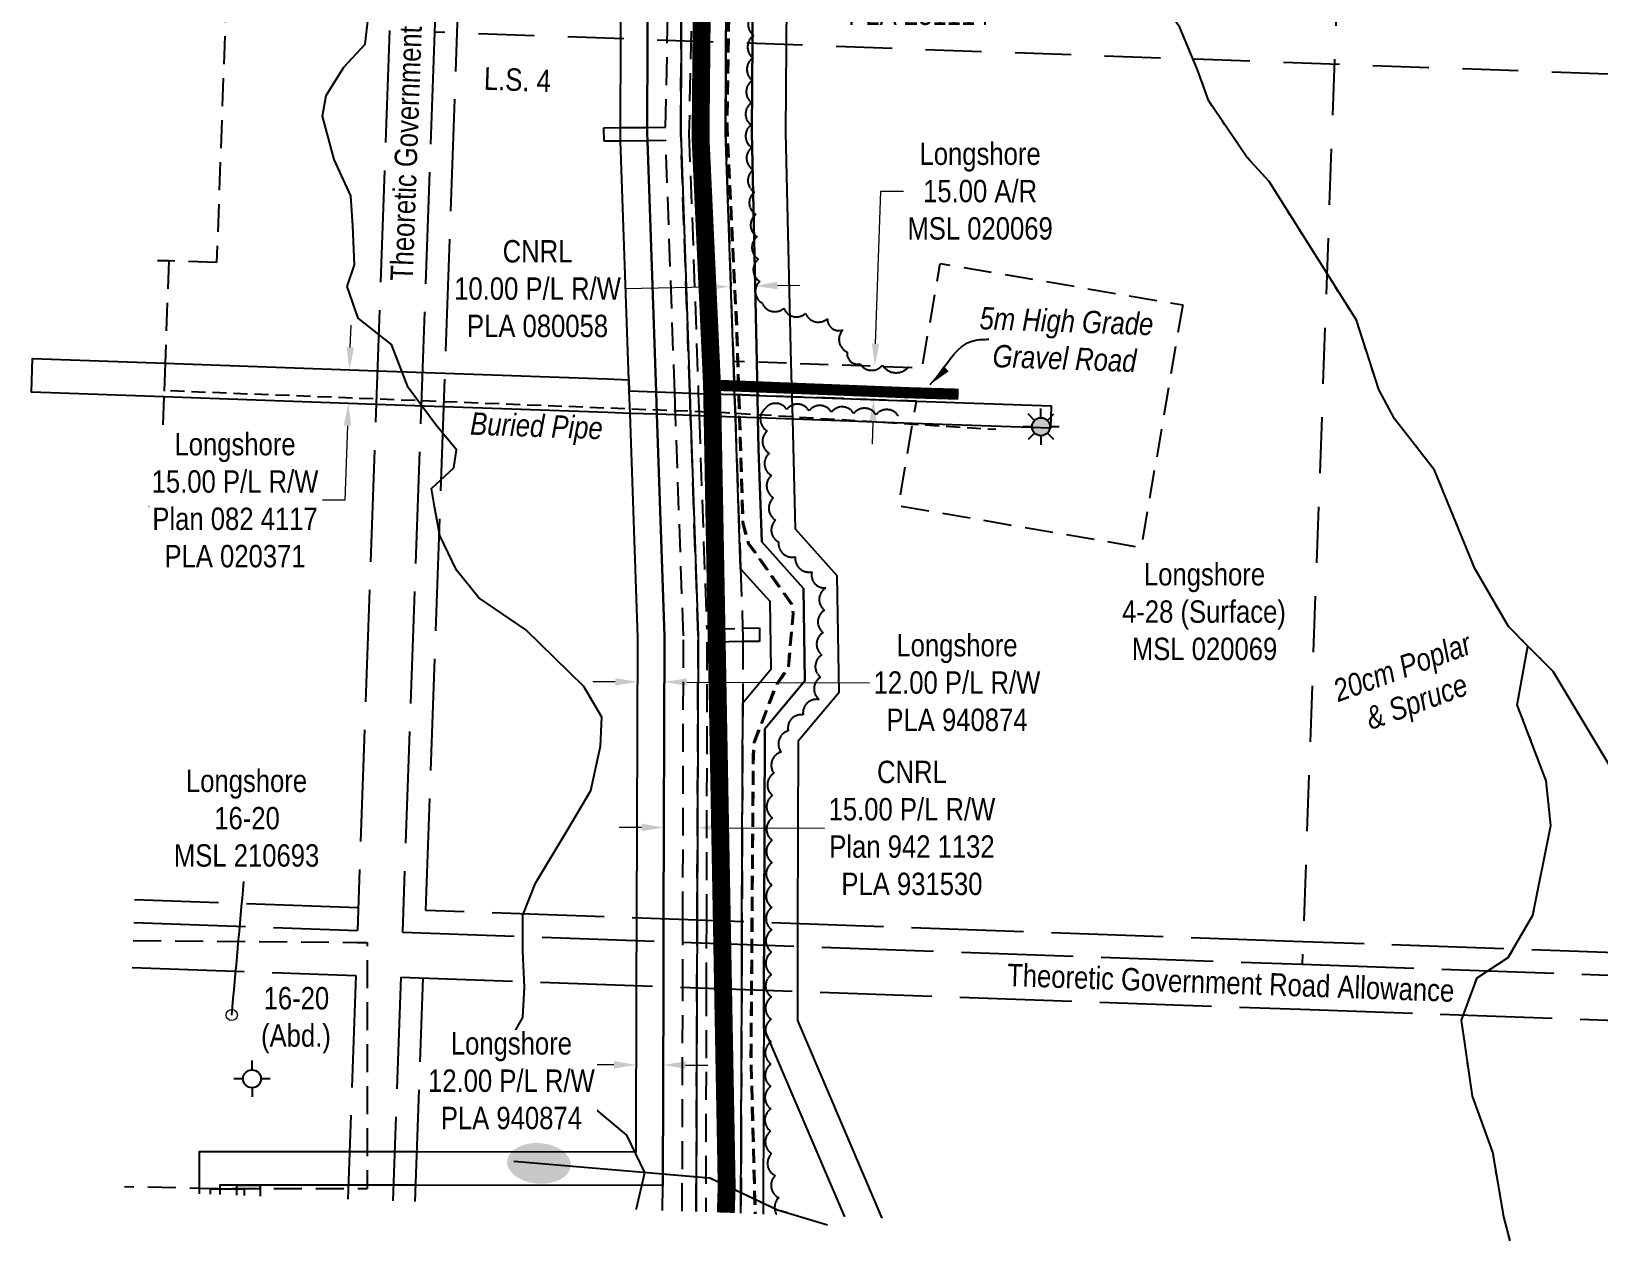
# Model space of a CAD drawing. Extents: x 341958 to 344327, y 6165020 to 6167111.
# Drawn here: x 342364 to 343065, y 6165025 to 6165571 of the extents above; entities that cross this region are included whole.
import ezdxf
from ezdxf.enums import TextEntityAlignment as Align

# ---------------------------------------------------------------- set-up
doc = ezdxf.new("R2010")
doc.units = 0
doc.header["$LTSCALE"] = 5
doc.header["$PDSIZE"] = 0.5
for name, pattern in [('0', [1, 1, 0]), ('foc-ACCESSROAD', [3.75, 2.5, -1.25]), ('foc-FLOWLINE', [3.75, 2.5, -1.25]), ('foc-LSD', [8, 5, -3]), ('foc-TOPO-ephemeral', [6.25, 3.125, -0.625, 0.625, -0.625, 0.625, -0.625]), ('foc-UNSURVEYED', [12.5, 10, -2.5]), ('foc-WHEELTRACKS', [2, 0.4, -1.6]), ('UG_PIPE', [1.875, 1.25, -0.625])]:
    doc.linetypes.add(name, pattern=pattern)
doc.layers.get('Defpoints').update_dxf_attribs({"color": 9})
for name, color, linetype, lineweight in [('AS-GENERAL', 48, 'Continuous', 18), ('F-AR-T', 190, 'Continuous', 9), ('F-RW-T', 190, 'Continuous', 9), ('F-WS-T', 190, 'Continuous', 9)]:
    doc.layers.add(name, color=color, linetype=linetype, lineweight=lineweight)
for name, color, linetype in [('AS-PIPE-UG', 44, 'UG_PIPE'), ('AS-PIPE-UG-T', 44, 'Continuous'), ('AS-ROADS', 254, 'Continuous'), ('AS-UNDERLAY-H', 141, 'Continuous'), ('C-RW', 13, 'Continuous'), ('F-AR', 190, 'foc-ACCESSROAD'), ('F-EZE', 190, 'foc-FLOWLINE'), ('F-RW', 190, 'Continuous'), ('F-WS', 190, 'foc-ACCESSROAD'), ('F-WS-S', 190, 'Continuous'), ('L-ROAD-T', 7, 'Continuous'), ('L-SECTION-LSD', 7, 'foc-LSD'), ('L-USEC', 7, 'foc-UNSURVEYED'), ('T-BUSH', 110, '0'), ('T-BUSH-T', 110, 'Continuous'), ('T-DRAW', 143, 'foc-TOPO-ephemeral'), ('T-WATER', 160, 'Continuous'), ('T-WATER-P3', 160, 'foc-WHEELTRACKS')]:
    doc.layers.add(name, color=color, linetype=linetype)
doc.styles.add('100L', font='ARIALN.TTF', dxfattribs={"height": 11})
doc.styles.add('175L', font='ARIALN.TTF', dxfattribs={"height": 20})
doc.styles.add('80CG', font='ARIALN.TTF', dxfattribs={"height": 10})
doc.styles.add('80L', font='ARIALN.TTF', dxfattribs={"height": 10})
doc.styles.add('foc-LtypeFont', font='ARIALN.TTF', dxfattribs={"height": 7.35})
doc.linetypes.add('foc-TOPO-flowdirection-NOLINE', pattern='A,0,[">",foc-LtypeFont,S=0.3,R=0,X=0,Y=-0.945],-20,[">",foc-LtypeFont,S=0.3,R=0,X=0,Y=-0.945],0', length=20)
doc.dimstyles.new('Compass 5 000', dxfattribs={"dimscale": 5, "dimtxt": 9, "dimasz": 2, "dimexe": 0.2, "dimexo": 0.0625, "dimgap": 0.5, "dimtad": 0, "dimtih": 1, "dimtoh": 1, "dimzin": 0, "dimdsep": 46, "dimtxsty": '80CG', "dimcen": 0.1, "dimse1": 1, "dimse2": 1, "dimclrd": 256, "dimclrt": 256, "dimaunit": 1, "dimadec": 4, "dimazin": 0, "dimtfac": 0.06, "dimtofl": 0, "dimtmove": 0, "dimatfit": 1, "dimfxl": 0.2, "dimtolj": 1, "dimtzin": 0, "dimlwd": -1, "dimarcsym": 0})

# ---------------------------------------------------------------- blocks, each defined once
blk = doc.blocks.new('*D443')
at = {"layer": 'Defpoints', "color": 0, "transparency": 16777216}
for p in [(342471.24, 6165420.93), (342506.55, 6165419.68), (342470.71, 6165405.94)]:
    blk.add_point(p, dxfattribs=at)
at = {"layer": 'F-RW-T', "transparency": 16777216}
for p, q in [((342506.91, 6165429.67), (342507.26, 6165439.66)), ((342505.67, 6165394.69), (342504.49, 6165361.38)), ((342504.49, 6165361.38), (342494.49, 6165361.38))]:
    blk.add_line(p, q, dxfattribs=at)
for points in [[(342505.24, 6165429.73), (342508.57, 6165429.61), (342506.55, 6165419.68)], [(342504, 6165394.75), (342507.33, 6165394.63), (342506.02, 6165404.68)]]:
    blk.add_solid(points, dxfattribs=at)
at = {"layer": 'F-RW-T', "transparency": 16777216, "insert": (342455.4, 6165361.38), "char_height": 10, "attachment_point": 5, "style": '80CG', "bg_fill": 3, "box_fill_scale": 1.1, "bg_fill_color": 256, "bg_fill_true_color": 13158600, "bg_fill_transparency": 0}
blk.add_mtext('\\A1;Longshore\\P15.00 P/L R/W\\PPlan 082 4117\\PPLA 020371', dxfattribs=at)
blk = doc.blocks.new('*D444')
at = {"layer": 'Defpoints', "color": 0, "transparency": 16777216}
for p in [(342647.09, 6165224.31), (342662.09, 6165224.26), (342647.06, 6165215.22)]:
    blk.add_point(p, dxfattribs=at)
at = {"layer": 'F-RW-T', "transparency": 16777216}
for p, q in [((342637.06, 6165215.25), (342627.06, 6165215.29)), ((342672.06, 6165215.13), (342718.8, 6165214.98))]:
    blk.add_line(p, q, dxfattribs=at)
for points in [[(342637.07, 6165216.92), (342637.06, 6165213.59), (342647.06, 6165215.22)], [(342672.07, 6165216.8), (342672.05, 6165213.47), (342662.06, 6165215.17)]]:
    blk.add_solid(points, dxfattribs=at)
at = {"layer": 'F-RW-T', "transparency": 16777216, "insert": (342757.88, 6165214.98), "char_height": 10, "attachment_point": 5, "style": '80CG', "bg_fill": 3, "box_fill_scale": 1.1, "bg_fill_color": 256, "bg_fill_true_color": 13158600, "bg_fill_transparency": 0}
blk.add_mtext('\\A1;CNRL\\P15.00 P/L R/W\\PPlan 942 1132\\PPLA 931530', dxfattribs=at)
blk = doc.blocks.new('*D445')
at = {"layer": 'Defpoints', "color": 0, "transparency": 16777216}
for p in [(342634.72, 6165110.04), (342634.72, 6165109.22), (342646.71, 6165110)]:
    blk.add_point(p, dxfattribs=at)
at = {"layer": 'F-RW-T', "transparency": 16777216}
for p, q in [((342624.72, 6165109.26), (342614.72, 6165109.29)), ((342656.7, 6165109.15), (342666.7, 6165109.11))]:
    blk.add_line(p, q, dxfattribs=at)
for points in [[(342624.73, 6165110.92), (342624.71, 6165107.59), (342634.72, 6165109.22)], [(342656.71, 6165110.81), (342656.7, 6165107.48), (342646.7, 6165109.18)]]:
    blk.add_solid(points, dxfattribs=at)
at = {"layer": 'F-RW-T', "transparency": 16777216, "insert": (342578.9, 6165102.08), "char_height": 10, "attachment_point": 5, "style": '80CG', "bg_fill": 3, "box_fill_scale": 1.1, "bg_fill_color": 256, "bg_fill_true_color": 13158600, "bg_fill_transparency": 0}
blk.add_mtext('\\A1;Longshore\\P12.00 P/L R/W\\PPLA 940874', dxfattribs=at)
blk = doc.blocks.new('*D446')
at = {"layer": 'C-RW', "transparency": 16777216}
for p, q in [((342676.89, 6165595.66), (342666.89, 6165595.74)), ((342711.89, 6165595.39), (342721.89, 6165595.31))]:
    blk.add_line(p, q, dxfattribs=at)
for points in [[(342676.9, 6165597.33), (342676.88, 6165593.99), (342686.89, 6165595.58)], [(342711.9, 6165597.05), (342711.87, 6165593.72), (342701.89, 6165595.46)]]:
    blk.add_solid(points, dxfattribs=at)
at = {"layer": 'Defpoints', "color": 0, "transparency": 16777216}
for p in [(342701.89, 6165595.46), (342686.65, 6165564.8), (342701.64, 6165564.69)]:
    blk.add_point(p, dxfattribs=at)
at = {"layer": 'C-RW', "transparency": 16777216, "insert": (342760.97, 6165595.31), "char_height": 10, "attachment_point": 5, "style": '80CG'}
blk.add_mtext('\\A1;CSV\\P15.00 P/L R/W\\PPLA 231114 ', dxfattribs=at)
blk = doc.blocks.new('GAS')
h = blk.add_hatch(color=255)
h.dxf.hatch_style = 1
edge = h.paths.add_edge_path()
edge.add_arc((0, 0), 0.9, 0, 360)
for p, q in [((0, 0.81), (0, 1.62)), ((-0.81, 0), (-1.62, 0)), ((-0.57, 0.57), (-1.14, 1.14)), ((0.57, 0.57), (1.14, 1.14)), ((1.62, 0), (0.81, 0)), ((-0.57, -0.57), (-1.14, -1.14)), ((0, -0.81), (0, -1.62)), ((1.14, -1.14), (0.57, -0.57))]:
    blk.add_line(p, q)
blk.add_circle((0, 0), 0.8)
blk = doc.blocks.new('*D452')
at = {"layer": 'Defpoints', "color": 0, "transparency": 16777216}
for p in [(342720.59, 6165422.07), (342720.06, 6165407.1), (342740.75, 6165406.37)]:
    blk.add_point(p, dxfattribs=at)
at = {"layer": 'F-AR-T', "transparency": 16777216}
for p, q in [((342741.63, 6165431.33), (342744.05, 6165499.43)), ((342744.05, 6165499.43), (342754.05, 6165499.43)), ((342740.39, 6165396.38), (342740.04, 6165386.38))]:
    blk.add_line(p, q, dxfattribs=at)
for points in [[(342739.97, 6165431.39), (342743.3, 6165431.27), (342741.28, 6165421.34)], [(342738.73, 6165396.43), (342742.06, 6165396.32), (342740.75, 6165406.37)]]:
    blk.add_solid(points, dxfattribs=at)
at = {"layer": 'F-AR-T', "transparency": 16777216, "insert": (342788.34, 6165499.43), "char_height": 10, "attachment_point": 5, "style": '80CG'}
blk.add_mtext('\\A1;Longshore\\P15.00 A/R\\PMSL 020069 ', dxfattribs=at)
blk = doc.blocks.new('*D453')
at = {"layer": 'Defpoints', "color": 0, "transparency": 16777216}
for p in [(342675.7, 6165493.15), (342687.02, 6165493.39), (342687.79, 6165457.09)]:
    blk.add_point(p, dxfattribs=at)
at = {"layer": 'F-RW-T', "transparency": 16777216}
for p, q in [((342666.47, 6165456.64), (342629.67, 6165455.86)), ((342697.79, 6165457.3), (342707.79, 6165457.51))]:
    blk.add_line(p, q, dxfattribs=at)
for points in [[(342666.44, 6165458.3), (342666.51, 6165454.97), (342676.47, 6165456.85)], [(342697.75, 6165458.97), (342697.82, 6165455.63), (342687.79, 6165457.09)]]:
    blk.add_solid(points, dxfattribs=at)
at = {"layer": 'F-RW-T', "transparency": 16777216, "insert": (342590.58, 6165455.86), "char_height": 10, "attachment_point": 5, "style": '80CG'}
blk.add_mtext('\\A1;CNRL\\P10.00 P/L R/W\\PPLA 080058', dxfattribs=at)
blk = doc.blocks.new('GABD')
for p, q in [((0, 0.81), (0, 1.62)), ((-0.81, 0), (-1.62, 0)), ((1.62, 0), (0.81, 0)), ((0, -0.81), (0, -1.62))]:
    blk.add_line(p, q)
blk.add_circle((0, 0), 0.8)
blk = doc.blocks.new('*D468')
at = {"layer": 'Defpoints', "color": 0, "transparency": 16777216}
for p in [(342635.32, 6165286.84), (342647.28, 6165280.22), (342647.31, 6165286.8)]:
    blk.add_point(p, dxfattribs=at)
at = {"layer": 'F-RW-T', "transparency": 16777216}
for p, q in [((342625.3, 6165280.3), (342615.3, 6165280.33)), ((342657.28, 6165280.19), (342738.93, 6165279.91))]:
    blk.add_line(p, q, dxfattribs=at)
for points in [[(342625.3, 6165281.97), (342625.29, 6165278.63), (342635.3, 6165280.27)], [(342657.29, 6165281.86), (342657.28, 6165278.52), (342647.28, 6165280.22)]]:
    blk.add_solid(points, dxfattribs=at)
at = {"layer": 'F-RW-T', "transparency": 16777216, "insert": (342778.01, 6165279.91), "char_height": 10, "attachment_point": 5, "style": '80CG', "bg_fill": 3, "box_fill_scale": 1.1, "bg_fill_color": 256, "bg_fill_true_color": 13158600, "bg_fill_transparency": 0}
blk.add_mtext('\\A1;Longshore\\P12.00 P/L R/W\\PPLA 940874', dxfattribs=at)

msp = doc.modelspace()

# ---------------------------------------------------------------- hatches: boundary and pattern name
at = {"layer": 'AS-UNDERLAY-H', "transparency": 33554687}
h = msp.add_hatch(color=256, dxfattribs=at)
h.dxf.hatch_style = 1
edge = h.paths.add_edge_path()
edge.add_ellipse((342591.206, 6165065.199), major_axis=(-14.225, 1.069), ratio=0.6362215, start_angle=0, end_angle=360)

# ---------------------------------------------------------------- linework, layer by layer
at = {"layer": 'AS-PIPE-UG', "flags": 128}
for points in [[(342685.154, 6166067.969), (342685.041, 6166047.818), (342686.636, 6166013.13), (342686.649, 6166008.146), (342688.054, 6166004.97), (342699.714, 6165966.182), (342697.974, 6165954.775), (342694.422, 6165947.007), (342690.048, 6165935.093), (342686.542, 6165923.284), (342682.606, 6165909.704), (342681.31, 6165900.678), (342678.011, 6165819.734), (342681.1, 6165705.584), (342680.472, 6165696.355), (342682.359, 6165692.301), (342685.032, 6165686.624), (342693.606, 6165671.276), (342694.72, 6165668.518), (342697.656, 6165634.062), (342696.428, 6165629.6), (342694.427, 6165626.555), (342678.116, 6165606.045), (342676.733, 6165601.4), (342675.934, 6165592.499), (342674.896, 6165528.173), (342679.262, 6165438.728), (342682.028, 6165351.341), (342684.503, 6165342.059), (342686.93, 6165338.914), (342704.038, 6165314.776), (342704.449, 6165310.81), (342702.357, 6165287.106), (342699.258, 6165282.16), (342696.659, 6165278.183), (342687.094, 6165253.376), (342686.664, 6165247.092), (342685.641, 6165113.138), (342687.516, 6165042.728)], [(342685.654, 6166067.951), (342685.541, 6166047.828), (342687.136, 6166013.142), (342687.149, 6166008.252), (342688.524, 6166005.144), (342700.225, 6165966.218), (342698.458, 6165954.631), (342694.885, 6165946.817), (342690.523, 6165934.936), (342687.022, 6165923.143), (342683.096, 6165909.598), (342681.808, 6165900.632), (342678.511, 6165819.731), (342681.6, 6165705.574), (342680.979, 6165696.449), (342682.812, 6165692.513), (342685.477, 6165686.853), (342694.058, 6165671.492), (342695.212, 6165668.635), (342698.162, 6165634.015), (342696.889, 6165629.391), (342694.832, 6165626.262), (342678.567, 6165605.81), (342677.226, 6165601.305), (342676.434, 6165592.473), (342675.396, 6165528.181), (342679.761, 6165438.748), (342682.526, 6165351.414), (342684.96, 6165342.285), (342687.332, 6165339.211), (342704.522, 6165314.958), (342704.951, 6165310.814), (342702.844, 6165286.942), (342699.679, 6165281.891), (342697.106, 6165277.954), (342687.588, 6165253.267), (342687.164, 6165247.073), (342686.141, 6165113.143), (342688.016, 6165042.71)], [(342426.637, 6165410.356), (342674.521, 6165400.605), (342753.722, 6165395.713), (342795.3, 6165393.11)]]:
    msp.add_lwpolyline(points, dxfattribs=at)
at = {"layer": 'AS-ROADS', "flags": 128}
for points, const_width in [([(342670.588, 6166068.489), (342667.836, 6165892.203), (342664.808, 6165668.294), (342663.424, 6165523.226), (342668.548, 6165412.829), (342675.102, 6165055.152), (342674.713, 6165043.185)], 7.998), ([(342668.548, 6165412.829), (342755.816, 6165409.441), (342778.725, 6165408.763)], 4.999)]:
    msp.add_lwpolyline(points, dxfattribs=dict(at, const_width=const_width))
at = {"layer": 'C-RW'}
for points in [[(342727.833, 6165041.287), (342706.553, 6165091.088), (342691.667, 6165125.927), (342691.719, 6165142.606), (342691.813, 6165172.791), (342692.084, 6165259.325), (342710.067, 6165280.745), (342709.449, 6165321.941), (342690.775, 6165342.764), (342689.333, 6165384.241), (342689.037, 6165398.194), (342688.825, 6165408.211), (342688.507, 6165423.2), (342686.34, 6165525.594), (342686.992, 6165608.582), (342704.848, 6165629.824), (342705.636, 6165670.586), (342686.103, 6165694.768), (342690.782, 6165921.225), (342707.021, 6165952.842), (342707.181, 6165967.131), (342707.395, 6165986.379), (342691.982, 6166017.977), (342692.483, 6166067.708)], [(342707.474, 6166067.173), (342707.013, 6166021.369), (342722.43, 6165989.762), (342722.172, 6165966.595), (342721.977, 6165949.137), (342705.704, 6165917.453), (342701.209, 6165699.932), (342720.735, 6165675.759), (342719.739, 6165624.233), (342701.946, 6165603.066), (342701.338, 6165525.717), (342703.838, 6165422.662), (342704.201, 6165407.666), (342704.444, 6165397.648), (342705.633, 6165348.658), (342724.359, 6165327.775), (342725.146, 6165275.382), (342707.063, 6165253.844), (342706.808, 6165172.255), (342706.713, 6165142.07), (342706.672, 6165128.975), (342744.394, 6165040.695)]]:
    msp.add_lwpolyline(points, dxfattribs=at)
at = {"layer": 'F-AR'}
for points in [[(342661.481, 6165043.658), (342661.819, 6165143.678), (342661.921, 6165173.862), (342662.35, 6165300.871), (342658.944, 6165399.261), (342658.598, 6165409.282), (342654.58, 6165525.407), (342655.091, 6165645.799), (342655.117, 6165647.025), (342655.317, 6165656.687), (342655.336, 6165657.635), (342655.42, 6165661.701), (342655.731, 6165676.748), (342661.767, 6165968.755), (342662.222, 6166068.788)], [(342674.966, 6165617.385), (342674.576, 6165525.71), (342678.11, 6165423.565), (342678.629, 6165408.573), (342678.976, 6165398.551), (342681.319, 6165330.842), (342682.24, 6165304.24), (342682.345, 6165301.183), (342682.336, 6165298.243), (342682.243, 6165270.931), (342681.913, 6165173.146), (342681.873, 6165161.668), (342681.811, 6165142.962), (342681.589, 6165077.562), (342681.473, 6165042.944)], [(342444.447, 6165051.415), (342444.448, 6165053.914), (342448.546, 6165053.913), (342456.194, 6165053.912), (342459.446, 6165053.911), (342459.446, 6165050.879)]]:
    msp.add_lwpolyline(points, dxfattribs=at)
at = {"layer": 'F-AR', "flags": 128}
msp.add_lwpolyline([(342444.447, 6165051.415), (342444.448, 6165053.914), (342448.546, 6165053.913), (342456.194, 6165053.912), (342459.446, 6165053.911), (342459.446, 6165050.879)], dxfattribs=at)
at = {"layer": 'F-EZE'}
for points in [[(342667.208, 6166068.61), (342666.891, 6165971.885), (342681.775, 6165971.717), (342690.406, 6165971.62), (342690.362, 6165967.732), (342690.339, 6165965.622), (342681.702, 6165965.719), (342666.824, 6165965.888), (342660.859, 6165656.696), (342660.655, 6165645.898), (342658.259, 6165525.1), (342662.416, 6165409.147), (342662.775, 6165399.125), (342666.187, 6165303.97), (342682.24, 6165304.241), (342689.731, 6165304.366), (342689.832, 6165298.369), (342682.336, 6165298.243), (342666.288, 6165297.972), (342666.022, 6165173.715), (342665.958, 6165143.529), (342665.744, 6165043.506)], [(342456.209, 6165050.995), (342456.186, 6165055.527), (342466.683, 6165055.551), (342466.691, 6165053.909), (342466.708, 6165050.619)]]:
    msp.add_lwpolyline(points, dxfattribs=at)
at = {"layer": 'F-EZE', "flags": 128}
msp.add_lwpolyline([(342456.209, 6165050.995), (342456.186, 6165055.527), (342466.683, 6165055.551), (342466.691, 6165053.909), (342466.708, 6165050.619)], dxfattribs=at)
at = {"layer": 'F-RW'}
for points in [[(342646.485, 6165044.194), (342646.523, 6165055.364), (342646.823, 6165144.215), (342646.925, 6165174.399), (342647.352, 6165300.636), (342643.931, 6165399.781), (342643.574, 6165409.815), (342639.694, 6165521.952), (342639.582, 6165525.178), (342639.594, 6165527.951), (342640.083, 6165643.075), (342640.096, 6165645.987), (342640.16, 6165649.133), (342640.35, 6165658.27), (342640.389, 6165660.178), (342640.453, 6165663.285), (342640.522, 6165666.628), (342640.764, 6165678.333), (342640.95, 6165687.328), (342646.775, 6165969.291), (342647.226, 6166069.323)], [(342646.485, 6165044.194), (342646.523, 6165055.364), (342646.823, 6165144.215), (342646.925, 6165174.399), (342647.352, 6165300.636), (342643.931, 6165399.781), (342643.574, 6165409.815), (342639.694, 6165521.952), (342639.582, 6165525.178), (342639.594, 6165527.951), (342640.083, 6165643.075), (342640.096, 6165645.987), (342640.16, 6165649.133), (342640.35, 6165658.27), (342640.389, 6165660.178), (342640.453, 6165663.285), (342640.522, 6165666.628), (342640.764, 6165678.333), (342640.95, 6165687.328), (342646.775, 6165969.291), (342647.226, 6166069.323)], [(342662.222, 6166068.788), (342661.767, 6165968.755), (342655.731, 6165676.748), (342655.42, 6165661.701), (342655.336, 6165657.635), (342655.317, 6165656.687), (342655.117, 6165647.025), (342655.091, 6165645.799), (342654.58, 6165525.407), (342658.598, 6165409.282), (342658.944, 6165399.261), (342662.35, 6165300.871), (342661.921, 6165173.862), (342661.819, 6165143.678), (342661.481, 6165043.658)], [(342662.222, 6166068.788), (342661.767, 6165968.755), (342655.731, 6165676.748), (342655.42, 6165661.701), (342655.336, 6165657.635), (342655.317, 6165656.687), (342655.117, 6165647.025), (342655.091, 6165645.799), (342654.58, 6165525.407), (342658.598, 6165409.282), (342658.944, 6165399.261), (342662.35, 6165300.871), (342661.921, 6165173.862), (342661.819, 6165143.678), (342661.481, 6165043.658)], [(342681.473, 6165042.944), (342681.589, 6165077.562), (342681.811, 6165142.962), (342681.873, 6165161.668), (342681.913, 6165173.146), (342682.243, 6165270.931), (342694.986, 6165286.109), (342694.535, 6165316.105), (342681.319, 6165330.842), (342678.976, 6165398.551), (342678.629, 6165408.573), (342678.11, 6165423.565), (342674.576, 6165525.71), (342674.966, 6165617.385), (342677.082, 6165620.105), (342689.953, 6165635.418), (342690.533, 6165665.411), (342675.87, 6165683.567), (342680.996, 6165931.542), (342692.022, 6165953.009), (342692.186, 6165967.667), (342692.357, 6165983.007), (342681.922, 6166004.091), (342682.212, 6166068.074)], [(342692.483, 6166067.708), (342691.982, 6166017.977), (342707.395, 6165986.379), (342707.181, 6165967.131), (342707.021, 6165952.842), (342690.782, 6165921.225), (342686.103, 6165694.768), (342705.636, 6165670.586), (342704.848, 6165629.824), (342686.992, 6165608.582), (342686.34, 6165525.594), (342688.507, 6165423.2), (342688.825, 6165408.211), (342689.037, 6165398.194), (342689.333, 6165384.241), (342690.775, 6165342.764), (342709.449, 6165321.941), (342710.067, 6165280.745), (342692.084, 6165259.325), (342691.813, 6165172.791), (342691.719, 6165142.607), (342691.406, 6165042.589)]]:
    msp.add_lwpolyline(points, dxfattribs=at)
at = {"layer": 'F-RW', "flags": 128}
msp.add_lwpolyline([(342689.677, 6165867.728), (342686.103, 6165694.768), (342705.636, 6165670.586), (342704.848, 6165629.824), (342686.992, 6165608.582), (342686.34, 6165525.594), (342688.507, 6165423.2), (342688.825, 6165408.211), (342689.037, 6165398.194), (342689.333, 6165384.241), (342690.775, 6165342.764), (342709.449, 6165321.941), (342710.067, 6165280.745), (342692.084, 6165259.325), (342691.813, 6165172.791), (342691.719, 6165142.607), (342691.406, 6165042.589)], dxfattribs=at)
msp.add_lwpolyline([(342631.382, 6165415.253), (342631.556, 6165410.244), (342643.574, 6165409.815), (342651.899, 6165409.52), (342658.598, 6165409.282), (342662.416, 6165409.147), (342678.629, 6165408.573), (342688.825, 6165408.211), (342759.935, 6165405.688), (342820.16, 6165403.552), (342819.806, 6165393.56), (342758.227, 6165395.741), (342689.037, 6165398.194), (342678.976, 6165398.551), (342662.775, 6165399.125), (342658.944, 6165399.261), (342652.258, 6165399.493), (342643.936, 6165399.781), (342631.923, 6165400.215), (342622.033, 6165400.571), (342548.667, 6165403.172), (342518.518, 6165404.24), (342423.603, 6165407.605), (342364.384, 6165409.705), (342364.916, 6165424.697), (342424.14, 6165422.597), (342519.055, 6165419.234), (342549.204, 6165418.165), (342621.502, 6165415.603), (342631.382, 6165415.253)], close=True, dxfattribs=at)
at = {"layer": 'F-WS'}
for points in [[(342428.559, 6165685.575), (342454.853, 6165681.1), (342447.167, 6165467.528), (342425.778, 6165468.298), (342420.779, 6165468.477)], [(342420.779, 6165468.477), (342425.778, 6165468.298), (342424.14, 6165422.597), (342423.603, 6165407.605), (342421.84, 6165358.399), (342416.84, 6165358.578)]]:
    msp.add_lwpolyline(points, dxfattribs=at)
at = {"layer": 'F-WS', "flags": 128}
msp.add_lwpolyline([(342878.884, 6165448.611), (342860.273, 6165340.228), (342751.891, 6165358.838), (342758.227, 6165395.741), (342759.935, 6165405.688), (342688.825, 6165408.211), (342678.629, 6165408.573), (342678.11, 6165423.565), (342688.507, 6165423.2), (342762.496, 6165420.603), (342770.501, 6165467.221), (342878.884, 6165448.611)], close=True, dxfattribs=at)
msp.add_lwpolyline([(342409.892, 6165164.716), (342509.904, 6165163.911), (342514.455, 6165163.874), (342514.452, 6165148.954), (342514.437, 6165070.475), (342514.435, 6165055.477), (342514.434, 6165053.9), (342505.962, 6165053.902), (342466.691, 6165053.909), (342459.446, 6165053.911), (342456.194, 6165053.912), (342448.546, 6165053.913), (342444.448, 6165053.914), (342439.548, 6165054.02), (342405.951, 6165054.752)], dxfattribs=at)
at = {"layer": 'L-SECTION-LSD'}
msp.add_line((342960.984, 6165958.083), (342932.246, 6165154.145), dxfattribs=at)
at = {"layer": 'L-SECTION-LSD', "flags": 128}
msp.add_lwpolyline([(343348.632, 6165541.757), (342544.6, 6165570.474)], dxfattribs=at)
at = {"layer": 'L-USEC'}
for p, q in [((342559.006, 6165972.428), (342544.6, 6165570.47)), ((342554.651, 6165570.115), (342569.056, 6165972.071)), ((342524.501, 6165571.191), (342510.095, 6165169.234)), ((342544.6, 6165570.47), (342530.194, 6165168.514)), ((342540.604, 6165178.207), (342554.651, 6165570.115)), ((342510.455, 6165179.284), (342410.546, 6165182.855)), ((342510.455, 6165179.284), (342410.546, 6165182.855)), ((342932.606, 6165164.196), (342540.604, 6165178.207)), ((342932.606, 6165164.196), (342540.604, 6165178.207)), ((342410.186, 6165172.805), (342510.093, 6165169.234)), ((342410.186, 6165172.805), (342510.093, 6165169.234)), ((342530.194, 6165168.516), (342932.245, 6165154.147)), ((342530.194, 6165168.516), (342932.245, 6165154.147)), ((343334.658, 6165149.825), (342932.606, 6165164.196)), ((343334.658, 6165149.825), (342932.606, 6165164.196)), ((342932.245, 6165154.147), (343334.301, 6165139.776)), ((342932.245, 6165154.147), (343334.301, 6165139.776)), ((342409.466, 6165152.706), (342509.375, 6165149.135)), ((342409.466, 6165152.706), (342509.375, 6165149.135)), ((342509.375, 6165149.135), (342505.795, 6165049.222)), ((342509.375, 6165149.135), (342505.795, 6165049.222)), ((342529.474, 6165148.415), (342525.894, 6165048.504)), ((342529.474, 6165148.415), (342525.894, 6165048.504)), ((342529.474, 6165148.417), (342931.527, 6165134.048)), ((342529.474, 6165148.417), (342931.527, 6165134.048)), ((342535.944, 6165048.145), (342539.524, 6165148.058)), ((342535.944, 6165048.145), (342539.524, 6165148.058)), ((342931.527, 6165134.048), (343333.583, 6165119.677)), ((342931.527, 6165134.048), (343333.583, 6165119.677))]:
    msp.add_line(p, q, dxfattribs=at)
at = {"layer": 'T-BUSH', "flags": 128}
for points in [[(342695.235, 6166067.609, 0.4493483), (342696.363, 6166058.554, 0.5205671), (342696.449, 6166048.556, 0.5205671), (342696.955, 6166038.572, 0.5205671), (342697.49, 6166028.589, 0.5205671), (342698.025, 6166018.606, 0.5205671), (342699.374, 6166008.855, 0.5205671), (342704.181, 6166000.089, 0.5205671), (342708.969, 6165991.313, 0.5205671), (342713.34, 6165982.322, 0.5205671), (342714.915, 6165972.976, 0.5205671), (342713.038, 6165963.163, 0.5205671), (342712.22, 6165953.199, 0.5205671), (342710.625, 6165943.48, 0.5205671), (342705.586, 6165934.845, 0.5205671), (342701.842, 6165925.677, 0.5205671), (342699.342, 6165915.997, 0.5205671), (342696.842, 6165906.317, 0.5205671), (342694.342, 6165896.637, 0.5205671), (342692.567, 6165886.864, 0.5205671), (342692.535, 6165876.866, 0.5205671), (342692.503, 6165866.869, 0.5205671), (342692.47, 6165856.871, 0.5205671), (342692.438, 6165846.874, 0.5205671), (342692.405, 6165836.876, 0.5205671), (342692.373, 6165826.879, 0.5205671), (342696.275, 6165817.956, 0.5205671), (342699.615, 6165808.877, 0.5205671), (342699.61, 6165798.879, 0.5205671), (342693.492, 6165793.116, 0.5205671), (342684.134, 6165789.597, 0.5205671), (342679.792, 6165782.53, 0.5205671), (342679.59, 6165772.535, 0.5205671), (342679.388, 6165762.539, 0.5205671), (342679.186, 6165752.544, 0.5205671), (342678.984, 6165742.548, 0.5205671), (342678.782, 6165732.553, 0.5205671), (342678.752, 6165722.679, 0.5205671), (342688.255, 6165719.574, 0.5205671), (342694.418, 6165713.92, 0.5205671), (342694.902, 6165703.934, 0.5205671), (342695.432, 6165693.964, 0.5205671), (342701.32, 6165685.885, 0.5205671), (342707.208, 6165677.805, 0.5205671), (342711.76, 6165669.193, 0.5205671), (342713.044, 6165659.278, 0.5205671), (342714.327, 6165649.363, 0.5205671), (342715.611, 6165639.449, 0.5205671), (342716.885, 6165629.537, 0.5205671), (342710.456, 6165621.881, 0.5205671), (342704.026, 6165614.225, 0.5205671), (342697.596, 6165606.569, 0.5205671), (342692.491, 6165598.191, 0.5205671), (342689.526, 6165588.643, 0.5205671), (342687.451, 6165578.947, 0.5205671), (342687.159, 6165568.953, 0.5205671), (342686.867, 6165558.96, 0.5205671), (342686.576, 6165548.967, 0.5205671), (342686.284, 6165538.974, 0.5205671), (342685.992, 6165528.98, 0.5205671), (342686.281, 6165518.996, 0.5205671), (342686.883, 6165509.017, 0.5205671), (342687.486, 6165499.037, 0.5205671), (342688.088, 6165489.058, 0.5205671), (342688.69, 6165479.078, 0.5205671), (342689.292, 6165469.099, 0.5205671), (342689.895, 6165459.12, 0.5205671), (342690.921, 6165449.496, 0.5205671), (342700.644, 6165447.166, 0.5205671), (342710.366, 6165444.836, 0.5205671), (342720.088, 6165442.506, 0.5205671), (342726.977, 6165437.455, 0.5205671), (342728.911, 6165427.646, 0.5205671), (342734.692, 6165422.287, 0.5205671), (342744.678, 6165421.791, 0.5205671), (342756.631, 6165421.198)], [(342751.838, 6165398.982, 0.520567), (342741.858, 6165399.586, 0.5205671), (342731.879, 6165400.191, 0.5205671), (342721.9, 6165400.795, 0.5205671), (342711.921, 6165401.399, 0.5205671), (342701.941, 6165402.004, 0.5205671), (342692.259, 6165402.321, 0.5205671), (342693.203, 6165392.368, 0.5205671), (342694.146, 6165382.415, 0.5205671), (342695.089, 6165372.462, 0.5205671), (342696.033, 6165362.509, 0.5205671), (342696.976, 6165352.556, 0.5205671), (342698.284, 6165342.787, 0.5205671), (342705.741, 6165336.129, 0.5205671), (342713.199, 6165329.471, 0.5205671), (342719.336, 6165322.267, 0.5205671), (342718.756, 6165312.286, 0.5205671), (342718.176, 6165302.305, 0.5205671), (342717.596, 6165292.324, 0.5205671), (342717.016, 6165282.344, 0.5205671), (342716.437, 6165272.363, 0.5205671), (342709.256, 6165265.571, 0.5205671), (342702.579, 6165258.396, 0.5205671), (342699.387, 6165248.922, 0.5205671), (342696.195, 6165239.448, 0.5205671), (342695.573, 6165229.545, 0.5205671), (342695.517, 6165219.547, 0.5205671), (342695.46, 6165209.55, 0.5205671), (342695.404, 6165199.552, 0.5205671), (342695.347, 6165189.555, 0.5205671), (342695.291, 6165179.558, 0.5205671), (342695.234, 6165169.56, 0.5205671), (342695.178, 6165159.563, 0.5205671), (342695.121, 6165149.565, 0.5205671), (342695.065, 6165139.568, 0.5205671), (342695.008, 6165129.571, 0.5205671), (342694.952, 6165119.573, 0.5205671), (342694.895, 6165109.576, 0.5205671), (342694.839, 6165099.579, 0.5205671), (342694.782, 6165089.581, 0.5205671), (342694.726, 6165079.584, 0.5205671), (342695.153, 6165069.624, 0.5205671), (342696.757, 6165059.756, 0.5205671), (342698.362, 6165049.888, 0.3479565), (342697.387, 6165042.375, 0.3479565)]]:
    msp.add_lwpolyline(points, format="xyb", dxfattribs=at)
at = {"layer": 'T-DRAW', "linetype": 'foc-TOPO-flowdirection-NOLINE', "flags": 128}
msp.add_lwpolyline([(342720.138, 6165037.579), (342697.873, 6165044.383), (342667.567, 6165058.608), (342580.003, 6165066.06)], dxfattribs=at)
at = {"layer": 'T-DRAW', "flags": 128}
msp.add_lwpolyline([(342720.138, 6165037.579), (342697.873, 6165044.383), (342667.567, 6165058.608), (342638.498, 6165061.082)], dxfattribs=at)
at = {"layer": 'T-WATER', "linetype": 'foc-TOPO-flowdirection-NOLINE', "flags": 128}
msp.add_lwpolyline([(342634.62, 6165044.618), (342634.787, 6165045.001), (342638.498, 6165061.082), (342630.458, 6165077.781), (342614.996, 6165090.769), (342599.534, 6165095.098), (342589.638, 6165109.942), (342579.124, 6165121.693), (342584.071, 6165130.352), (342584.69, 6165143.959), (342584.071, 6165160.039), (342584.071, 6165176.12), (342589.638, 6165190.345), (342603.863, 6165213.848), (342614.377, 6165231.784), (342618.707, 6165251.575), (342619.325, 6165264.564), (342611.285, 6165278.17), (342585.308, 6165303.528), (342564.28, 6165317.753), (342554.384, 6165330.123), (342546.962, 6165345.585), (342544.488, 6165358.573), (342543.251, 6165366.614), (342553.147, 6165375.891), (342554.384, 6165383.931), (342545.107, 6165395.064), (342532.737, 6165411.763), (342525.315, 6165430.936), (342510.472, 6165442.687), (342505.524, 6165456.912), (342508.765, 6165466.511), (342507.973, 6165483.928), (342507.181, 6165497.386), (342499.661, 6165513.615), (342494.515, 6165533.011), (342496.098, 6165542.115), (342504.015, 6165554.782), (342513.515, 6165565.073), (342514.702, 6165575.365), (342513.91, 6165588.823), (342519.848, 6165597.927), (342520.64, 6165609.802), (342518.66, 6165622.469), (342519.056, 6165638.302), (342516.681, 6165645.823), (342511.535, 6165657.302), (342511.931, 6165670.364), (342520.64, 6165681.052), (342533.702, 6165697.281), (342542.41, 6165702.427), (342553.098, 6165701.635), (342560.223, 6165709.156), (342566.952, 6165719.843), (342566.561, 6165730.36), (342575.258, 6165746.789), (342596.518, 6165763.217), (342613.913, 6165786.411)], dxfattribs=at)
at = {"layer": 'T-WATER-P3', "flags": 128}
for points in [[(343186.349, 6165024.899), (343176.195, 6165050.284), (343168.205, 6165081.245), (343151.228, 6165128.185), (343144.236, 6165141.168), (343133.249, 6165153.153), (343125.259, 6165166.136), (343115.271, 6165196.097), (343106.282, 6165208.083), (343096.295, 6165218.07), (343084.31, 6165225.06), (343074.323, 6165235.048), (343044.36, 6165284.983), (343033.125, 6165296.22), (343024.386, 6165304.959), (343009.404, 6165330.925), (342991.428, 6165374.869), (342973.45, 6165397.84), (342966.459, 6165410.823), (342956.471, 6165441.783), (342917.521, 6165503.704), (342907.533, 6165514.69), (342890.554, 6165539.658), (342885.561, 6165553.641), (342877.571, 6165572.616), (342860.592, 6165597.585), (342842.615, 6165617.559), (342833.626, 6165630.542), (342827.634, 6165645.523), (342823.639, 6165661.503), (342825.637, 6165718.43), (342823.639, 6165736.408), (342823.64, 6165756.383), (342819.645, 6165791.339), (342820.643, 6165809.315), (342824.64, 6165825.295), (342817.648, 6165840.276)], [(343025.183, 6165030.659), (343022.385, 6165041.292), (343017.392, 6165070.255), (343008.404, 6165095.224), (343003.409, 6165129.181), (343010.402, 6165148.157), (343024.384, 6165157.146), (343035.371, 6165176.121), (343043.361, 6165216.072), (343041.363, 6165236.045), (343028.381, 6165270.002), (343033.125, 6165296.22)]]:
    msp.add_lwpolyline(points, dxfattribs=at)
at = {"layer": 'T-WATER-P3', "linetype": 'foc-TOPO-flowdirection-NOLINE', "flags": 128}
for points in [[(343186.349, 6165024.899), (343176.195, 6165050.284), (343168.205, 6165081.245), (343151.228, 6165128.185), (343144.236, 6165141.168), (343133.249, 6165153.153), (343125.259, 6165166.136), (343115.271, 6165196.097), (343106.282, 6165208.083), (343096.295, 6165218.07), (343084.31, 6165225.06), (343074.323, 6165235.048), (343044.36, 6165284.983), (343033.125, 6165296.22), (343024.386, 6165304.959), (343009.404, 6165330.925), (342991.428, 6165374.869), (342973.45, 6165397.84), (342966.459, 6165410.823), (342956.471, 6165441.783), (342917.521, 6165503.704), (342907.533, 6165514.69), (342890.554, 6165539.658), (342885.561, 6165553.641), (342877.571, 6165572.616), (342860.592, 6165597.585), (342842.615, 6165617.559), (342833.626, 6165630.542), (342827.634, 6165645.523), (342823.639, 6165661.503), (342825.637, 6165718.43), (342823.639, 6165736.408), (342823.64, 6165756.383), (342819.645, 6165791.339), (342820.643, 6165809.315), (342824.64, 6165825.295), (342817.648, 6165840.276)], [(343025.183, 6165030.659), (343022.385, 6165041.292), (343017.392, 6165070.255), (343008.404, 6165095.224), (343003.409, 6165129.181), (343010.402, 6165148.157), (343024.384, 6165157.146), (343035.371, 6165176.121), (343043.361, 6165216.072), (343041.363, 6165236.045), (343028.381, 6165270.002), (343033.125, 6165296.22)]]:
    msp.add_lwpolyline(points, dxfattribs=at)

# ---------------------------------------------------------------- block references
at = {"layer": 'F-WS-S', "color": 1, "xscale": 4.998775000000007, "yscale": 4.998775000000007, "zscale": 4.998775000000007}
msp.add_blockref('GAS', (342815.543, 6165394.235), dxfattribs=at)
at = {"layer": 'F-WS-S', "color": 3, "xscale": 4.998850000000004, "yscale": 4.998850000000004, "zscale": 4.998850000000004}
msp.add_blockref('GABD', (342462.989, 6165103.002), dxfattribs=at)

# ---------------------------------------------------------------- texts
at = {"layer": 'AS-GENERAL', "insert": (342787.858, 6165447.796), "char_height": 9.99755, "attachment_point": 1, "rotation": 357.989738, "style": '100L'}
msp.add_mtext_dynamic_manual_height_columns('\\pi0.45843;{\\fArial Narrow|b0|i1|c0|p34;5m High Grade \\P\\pi6.8757;Gravel Road}', width=77.49427, gutter_width=55, heights=[0], dxfattribs=at)
at = {"layer": 'F-WS-T', "char_height": 9.99755, "attachment_point": 1}
for s, width, gutter_width, insert, style in [('\\pi9.9064;Longshore\\P\\pi0.12367;4-28 (Surface)\\P\\pi4.5223;MSL 020069 ', 72.62387, 100.025, (342851.655, 6165333.333), '175L'), ('\\pi5.8546;Longshore\\P\\pi18.512;16-20\\P\\pi0.48412;MSL 210693 ', 64.52019, 100.025, (342427.614, 6165241.085), '175L'), ('\\pi1.5506;16-20\\P\\pi0.39813;(Abd.)', 30.59795, 50.012, (342466.638, 6165143.987), '80L')]:
    msp.add_mtext_dynamic_manual_height_columns(s, width=width, gutter_width=gutter_width, heights=[0], dxfattribs=dict(at, insert=insert, style=style))
at = {"layer": 'L-ROAD-T', "style": '80L'}
msp.add_text('Theoretic Government Road Allowance', height=9.99755, rotation=87.925226, dxfattribs=at).set_placement((342534.762, 6165459.128))
msp.add_text('Theoretic Government Road Allowance', height=9.99755, rotation=357.964095, dxfattribs=at).set_placement((342900.335, 6165145.883), align=Align.MIDDLE_CENTER)
at = {"layer": 'T-BUSH-T', "insert": (342941.609, 6165279.378), "char_height": 9.99755, "attachment_point": 1, "rotation": 20, "style": '100L'}
msp.add_mtext_dynamic_manual_height_columns('\\pi3.6659;{\\fArial Narrow|b0|i1|c0|p34;20cm Poplar \\P\\pi13.012;& Spruce}', width=71.94765, gutter_width=55, heights=[0], dxfattribs=at)

# ---------------------------------------------------------------- dimensions: what is measured, and where the dimension line sits
at = {"layer": 'C-RW'}
dim = msp.add_linear_dim(base=(342701.886, 6165595.465), p1=(342686.648, 6165564.805), p2=(342701.644, 6165564.687), angle=359.549769, text='CSV\\P15.00 P/L R/W\\PPLA 231114 ', dimstyle='Compass 5 000', dxfattribs=at)
dim.commit()
dim.dimension.update_dxf_attribs({"geometry": '*D446', "text_midpoint": (342760.971, 6165595.307), "dimtype": 161})
at = {"layer": 'F-AR-T', "color": 3}
dim = msp.add_linear_dim(base=(342740.746, 6165406.369), p1=(342720.589, 6165422.074), p2=(342720.058, 6165407.103), angle=267.967999, text='Longshore\\P15.00 A/R\\PMSL 020069 ', dimstyle='Compass 5 000', dxfattribs=at)
dim.commit()
dim.dimension.update_dxf_attribs({"geometry": '*D452', "text_midpoint": (342788.345, 6165499.426), "dimtype": 161})
at = {"layer": 'F-RW-T', "color": 3}
dim = msp.add_linear_dim(base=(342687.79, 6165457.088), p1=(342675.702, 6165493.153), p2=(342687.022, 6165493.393), angle=1.212688, text='CNRL\\P10.00 P/L R/W\\PPLA 080058', dimstyle='Compass 5 000', dxfattribs=at)
dim.commit()
dim.dimension.update_dxf_attribs({"geometry": '*D453', "text_midpoint": (342590.58, 6165455.858), "dimtype": 161})

# ---------------------------------------------------------------- leaders
at = {"layer": 'AS-GENERAL', "path_type": 1}
msp.add_leader([(342766.06, 6165413.126), (342785.851, 6165432.807), (342792.226, 6165433.378)], dimstyle='Compass 5 000', override={"dimgap": 0.5, "dimtad": 0}, dxfattribs=at)
at = {"layer": 'F-WS-T', "path_type": 1}
msp.add_leader([(342453.956, 6165131.473), (342459.382, 6165191.122)], dimstyle='Compass 5 000', override={"dimasz": 1, "dimgap": 0.5, "dimtad": 0, "dimldrblk": 'DotBlank'}, dxfattribs=at)

# ---------------------------------------------------------------- next in the draw order: texts
at = {"layer": 'AS-PIPE-UG-T', "insert": (342560.408, 6165400.723), "char_height": 9.99755, "attachment_point": 1, "rotation": 357.970807, "style": '100L', "bg_fill": 3, "box_fill_scale": 1.15, "bg_fill_color": 256, "bg_fill_true_color": 256, "bg_fill_transparency": 0}
msp.add_mtext_dynamic_manual_height_columns('\\pi0.30614;{\\fArial Narrow|b0|i1|c0|p34;Buried Pipe}', width=59.03588, gutter_width=55, heights=[0], dxfattribs=at)

# ---------------------------------------------------------------- next in the draw order: linework, layer by layer
at = {"layer": 'F-EZE'}
msp.add_lwpolyline([(342655.247, 6165043.881), (342655.462, 6165143.904), (342655.526, 6165174.09), (342655.797, 6165300.795), (342652.258, 6165399.493), (342651.899, 6165409.52), (342647.866, 6165522.018), (342639.694, 6165521.952), (342627.694, 6165521.856), (342620.291, 6165521.797), (342620.243, 6165527.796), (342627.597, 6165527.854), (342639.594, 6165527.951), (342647.818, 6165528.017), (342650.092, 6165642.879)], dxfattribs=at)
at = {"layer": 'F-RW'}
for points in [[(342439.546, 6165051.59), (342439.548, 6165054.02), (342439.563, 6165070.538), (342506.556, 6165070.482), (342514.437, 6165070.475), (342536.743, 6165070.457), (342634.588, 6165070.374), (342634.839, 6165144.643), (342634.942, 6165174.827), (342635.365, 6165300.163), (342631.913, 6165400.214), (342631.556, 6165410.244), (342631.382, 6165415.253), (342627.694, 6165521.856), (342627.585, 6165524.996), (342627.597, 6165527.854), (342628.088, 6165643.309)], [(342640.083, 6165643.075), (342639.594, 6165527.951), (342639.582, 6165525.178), (342639.694, 6165521.952), (342643.574, 6165409.815), (342643.931, 6165399.781), (342647.352, 6165300.636), (342646.925, 6165174.399), (342646.823, 6165144.215), (342646.523, 6165055.364), (342536.205, 6165055.459), (342514.435, 6165055.478), (342506.019, 6165055.485), (342466.683, 6165055.526), (342456.186, 6165055.527), (342448.547, 6165055.534), (342448.546, 6165053.913), (342448.543, 6165051.269)]]:
    msp.add_lwpolyline(points, dxfattribs=at)
at = {"layer": 'T-WATER', "flags": 128}
msp.add_lwpolyline([(342634.62, 6165044.618), (342634.787, 6165045.001), (342638.498, 6165061.082), (342630.458, 6165077.781), (342614.996, 6165090.769), (342599.534, 6165095.098), (342589.638, 6165109.942), (342579.124, 6165121.693), (342584.071, 6165130.352), (342584.69, 6165143.959), (342584.071, 6165160.039), (342584.071, 6165176.12), (342589.638, 6165190.345), (342603.863, 6165213.848), (342614.377, 6165231.784), (342618.707, 6165251.575), (342619.325, 6165264.564), (342611.285, 6165278.17), (342585.308, 6165303.528), (342564.28, 6165317.753), (342554.384, 6165330.123), (342546.962, 6165345.585), (342544.488, 6165358.573), (342543.251, 6165366.614), (342553.147, 6165375.891), (342554.384, 6165383.931), (342545.107, 6165395.064), (342532.737, 6165411.763), (342525.315, 6165430.936), (342510.472, 6165442.687), (342505.524, 6165456.912), (342508.765, 6165466.511), (342507.973, 6165483.928), (342507.181, 6165497.386), (342499.661, 6165513.615), (342494.515, 6165533.011), (342496.098, 6165542.115), (342504.015, 6165554.782), (342513.515, 6165565.073), (342514.702, 6165575.365)], dxfattribs=at)

# ---------------------------------------------------------------- next in the draw order: texts
at = {"layer": 'L-SECTION-LSD', "insert": (342564.846, 6165554.839), "char_height": 9.9977, "attachment_point": 1, "rotation": 357.954499, "style": '100L', "bg_fill": 3, "box_fill_scale": 1.5, "bg_fill_color": 256, "bg_fill_transparency": 0}
msp.add_mtext_dynamic_manual_height_columns('\\pi1.9926;L.S. 4', width=30.53989, gutter_width=55, heights=[0], dxfattribs=at)

# ---------------------------------------------------------------- next in the draw order: dimensions: what is measured, and where the dimension line sits
at = {"layer": 'F-RW-T'}
for base, p1, p2, angle, text, picture, middle in [((342506.551, 6165419.677), (342470.707, 6165405.935), (342471.238, 6165420.928), 87.970429, 'Longshore\\P15.00 P/L R/W\\PPlan 082 4117\\PPLA 020371', '*D443', (342455.399, 6165361.375)), ((342647.063, 6165215.218), (342662.091, 6165224.26), (342647.094, 6165224.311), 179.806163, 'CNRL\\P15.00 P/L R/W\\PPlan 942 1132\\PPLA 931530', '*D444', (342757.884, 6165214.976))]:
    dim = msp.add_linear_dim(base=base, p1=p1, p2=p2, angle=angle, text=text, dimstyle='Compass 5 000', override={"dimtfill": 1}, dxfattribs=at)
    dim.commit()
    dim.dimension.update_dxf_attribs({"geometry": picture, "text_midpoint": middle, "dimtype": 161})

# ---------------------------------------------------------------- next in the draw order: dimensions: what is measured, and where the dimension line sits
for base, p1, p2, angle, override, picture, middle in [((342647.283, 6165280.224), (342635.32, 6165286.845), (342647.306, 6165286.804), 359.806163, {"dimtfill": 1}, '*D468', (342778.013, 6165279.914)), ((342634.72, 6165109.223), (342646.708, 6165109.998), (342634.722, 6165110.039), 179.806004, {"dimtmove": 2, "dimtfill": 1}, '*D445', (342578.895, 6165102.077))]:
    dim = msp.add_linear_dim(base=base, p1=p1, p2=p2, angle=angle, text='Longshore\\P12.00 P/L R/W\\PPLA 940874', dimstyle='Compass 5 000', override=override, dxfattribs=at)
    dim.commit()
    dim.dimension.update_dxf_attribs({"geometry": picture, "text_midpoint": middle, "dimtype": 161})

doc.saveas('drawing.dxf')
